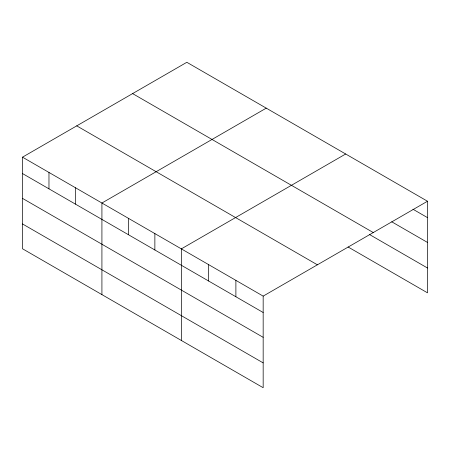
<?xml version="1.0" encoding="UTF-8"?>
<svg xmlns="http://www.w3.org/2000/svg" width="450" height="450" viewBox="0 0 450 450"><rect width="100%" height="100%" fill="white"/><g stroke="black" fill="none" stroke-linecap="round" stroke-linejoin="round"><path stroke-width="0.67" d="M22.5 157.168L263.166 296.117L263.166 387.709L22.5 248.76L22.5 157.168L186.834 62.291L427.5 201.24L427.5 292.832L348.098 246.988M266.254 108.146L101.919 203.023L101.919 294.609M345.673 153.996L181.339 248.878L181.339 340.464M263.166 296.117L427.5 201.24M412.954 209.227L427.5 217.626M391.736 221.799L427.5 242.443M132.604 93.606L373.269 232.549M369.315 234.416L427.5 268.014M76.731 125.859L317.396 264.808M22.5 173.559L263.166 312.502M22.5 198.377L263.166 337.32M22.5 223.942L263.166 362.891M235.89 280.373L235.89 296.758M208.614 264.623L208.614 281.008M154.868 233.589L154.868 249.981M128.391 218.306L128.391 234.692M75.448 187.74L75.448 204.126M48.971 172.457L48.971 188.843"/></g></svg>
